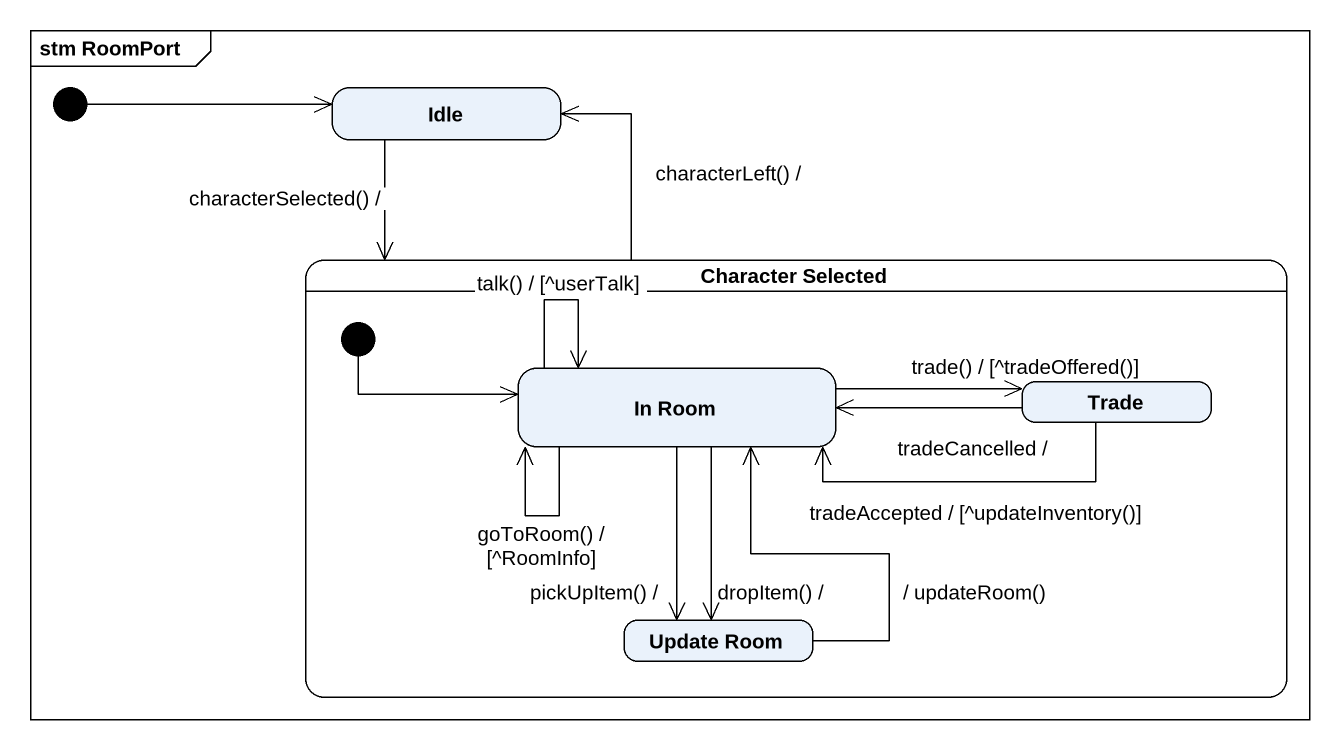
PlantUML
@startuml
mainframe stm RoomPort
hide empty description
state Idle
state "Character Selected" as Character_Selected {
  state "In Room" as In_Room
  state Trade
  state "Update Room" as Update_Room
  [*] -right-> In_Room
}
[*] -right-> Idle
Idle --> Character_Selected : characterSelected() /
Character_Selected -up-> Idle : characterLeft() /
In_Room --> In_Room : goToRoom() / [^RoomInfo]
In_Room --> In_Room : talk() / [^userTalk]
In_Room -right-> Trade : trade() / [^tradeOffered()]
In_Room --> Update_Room : pickUpItem() /
In_Room --> Update_Room : dropItem() /
Trade -left-> In_Room : tradeAccepted / [^updateInventory()]
Trade -left-> In_Room : tradeCancelled /
Update_Room -up-> In_Room : / updateRoom()
@enduml
